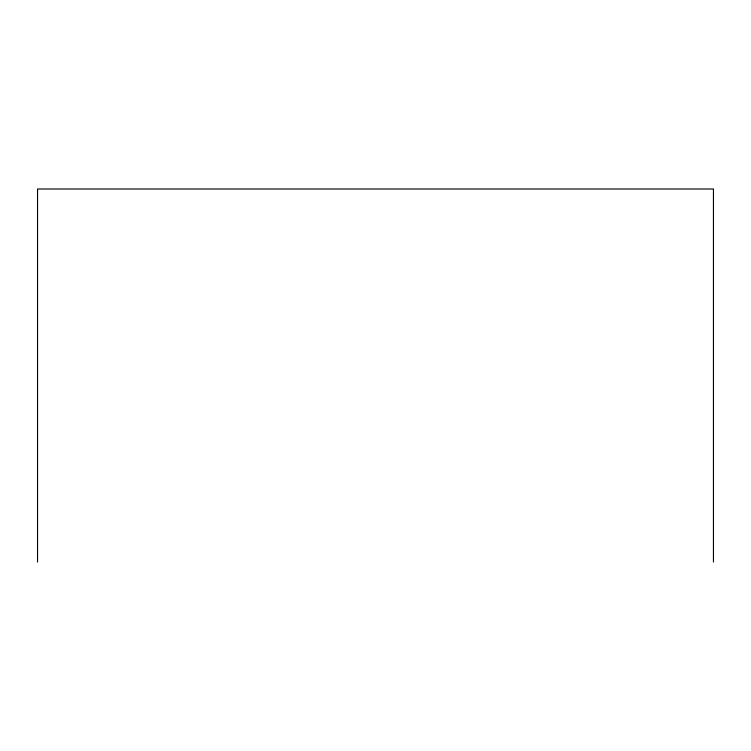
<?xml version="1.0" encoding="UTF-8"?>
<svg xmlns="http://www.w3.org/2000/svg" width="751" height="751" viewBox="0 0 751 751"><rect width="100%" height="100%" fill="white"/><g stroke="black" fill="none" stroke-linecap="round" stroke-linejoin="round"><path stroke-width="1.13" d="M713.45 562.001L713.45 188.999L37.55 188.999L37.55 562.001"/></g></svg>
